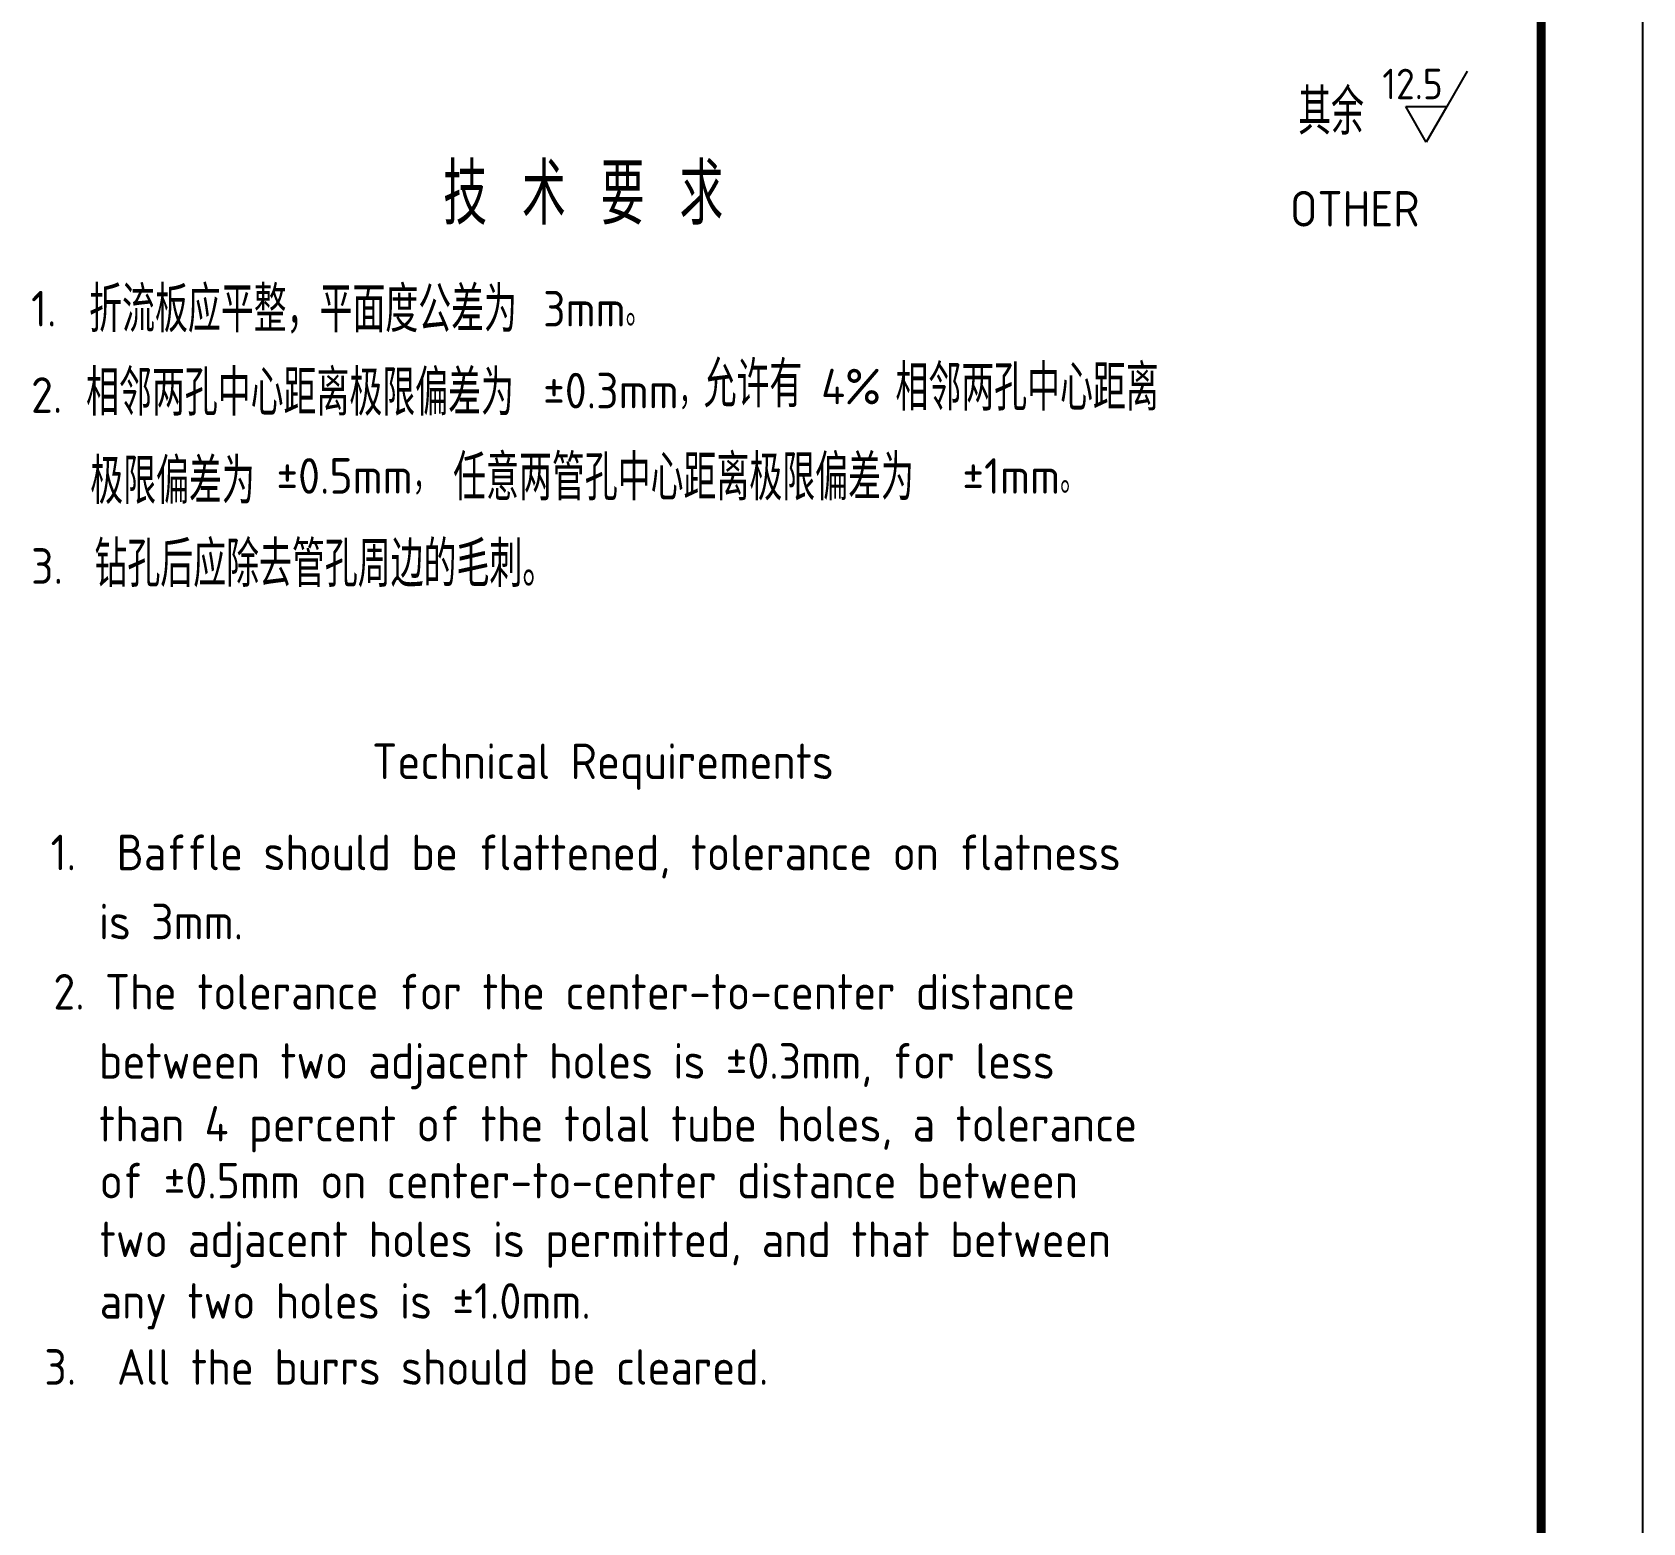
# Model space of a CAD drawing. Extents: x 3752 to 5058, y 2005 to 3221.
# Drawn here: x 4899.2 to 5057.8, y 2151.4 to 2298.1 of the extents above; entities that cross this region are included whole.
import ezdxf
from ezdxf.enums import TextEntityAlignment as Align

# ---------------------------------------------------------------- set-up
doc = ezdxf.new("R2010")
doc.units = 0
for name, color, linetype in [('1', 7, 'CONTINUOUS'), ('2', 1, 'CONTINUOUS'), ('标注', 7, 'CONTINUOUS')]:
    doc.layers.add(name, color=color, linetype=linetype)
doc.styles.add('ACISOTS', font='isocp.shx', dxfattribs={"height": 1, "bigfont": 'gbcbig.shx'})

msp = doc.modelspace()

# ---------------------------------------------------------------- linework, layer by layer
at = {"layer": '1'}
for p, q in [((5057.796, 2004.696), (5057.796, 2598.696)), ((5040.52, 2294.28), (5038.5, 2290.78)), ((5036.479, 2287.28), (5034.458, 2290.78)), ((5034.458, 2290.78), (5038.5, 2290.78)), ((5038.5, 2290.78), (5036.479, 2287.28))]:
    msp.add_line(p, q, dxfattribs=at)
at = {"layer": '2', "const_width": 0.9}
msp.add_lwpolyline([(5047.796, 2014.696), (5047.796, 2588.696)], dxfattribs=at)

# ---------------------------------------------------------------- texts
at = {"layer": '1', "style": 'ACISOTS'}
for s, height, p in [('12.5', 3, (5032.158, 2291.508)), ('其余', 4.5, (5023.867, 2288.016)), ('OTHER', 3.5, (5023.065, 2278.974)), ('1.', 3.5, (4899.123, 2269.147)), ('折流板应平整，平面度公差为', 4.5, (4904.841, 2268.574)), ('3mm。', 3.5, (4949.532, 2269.135)), ('允许有', 4.5, (4965.333, 2261.189)), ('相邻两孔中心距离', 4.5, (4984.224, 2260.864)), ('相邻两孔中心距离极限偏差为', 4.5, (4904.54, 2260.368)), ('%%p0.3mm，', 3.5, (4949.532, 2261.079)), ('4%', 3.5, (4976.906, 2261.478)), ('2.', 3.5, (4899.123, 2260.64)), ('极限偏差为', 4.5, (4904.949, 2251.67)), ('任意两管孔中心距离极限偏差为', 4.5, (4940.676, 2252.019)), ('%%p0.5mm，', 3.5, (4923.274, 2252.683)), ('%%p1mm。', 3.5, (4990.801, 2252.678)), ('钻孔后应除去管孔周边的毛刺。', 4.5, (4905.365, 2243.509)), ('3.', 3.5, (4899.123, 2243.812))]:
    msp.add_text(s, height=height, dxfattribs=at).set_placement(p)
msp.add_text('技 术 要 求', height=6, dxfattribs=at).set_placement((4953.487, 2282.469), align=Align.MIDDLE)
at = {"layer": '标注', "ltscale": 10, "style": 'ACISOTS'}
for s, p in [('Technical Requirements', (4932.701, 2224.596)), ('1.  Baffle should be flattened, tolerance on flatness', (4901.047, 2215.625)), ('is 3mm.', (4905.797, 2208.821)), ('2. The tolerance for the center-to-center distance', (4901.319, 2201.913)), ('between two adjacent holes is %%P0.3mm, for less', (4905.797, 2195.105)), ('than 4 percent of the tolal tube holes, a tolerance', (4905.797, 2188.919)), ('of %%P0.5mm on center-to-center distance between', (4905.879, 2183.317)), ('two adjacent holes is permitted, and that between ', (4905.879, 2177.545)), ('any two holes is %%P1.0mm.', (4905.879, 2171.483)), ('3.  All the burrs should be cleared.', (4900.429, 2164.984))]:
    msp.add_text(s, height=3.5, dxfattribs=at).set_placement(p)

doc.saveas('drawing.dxf')
